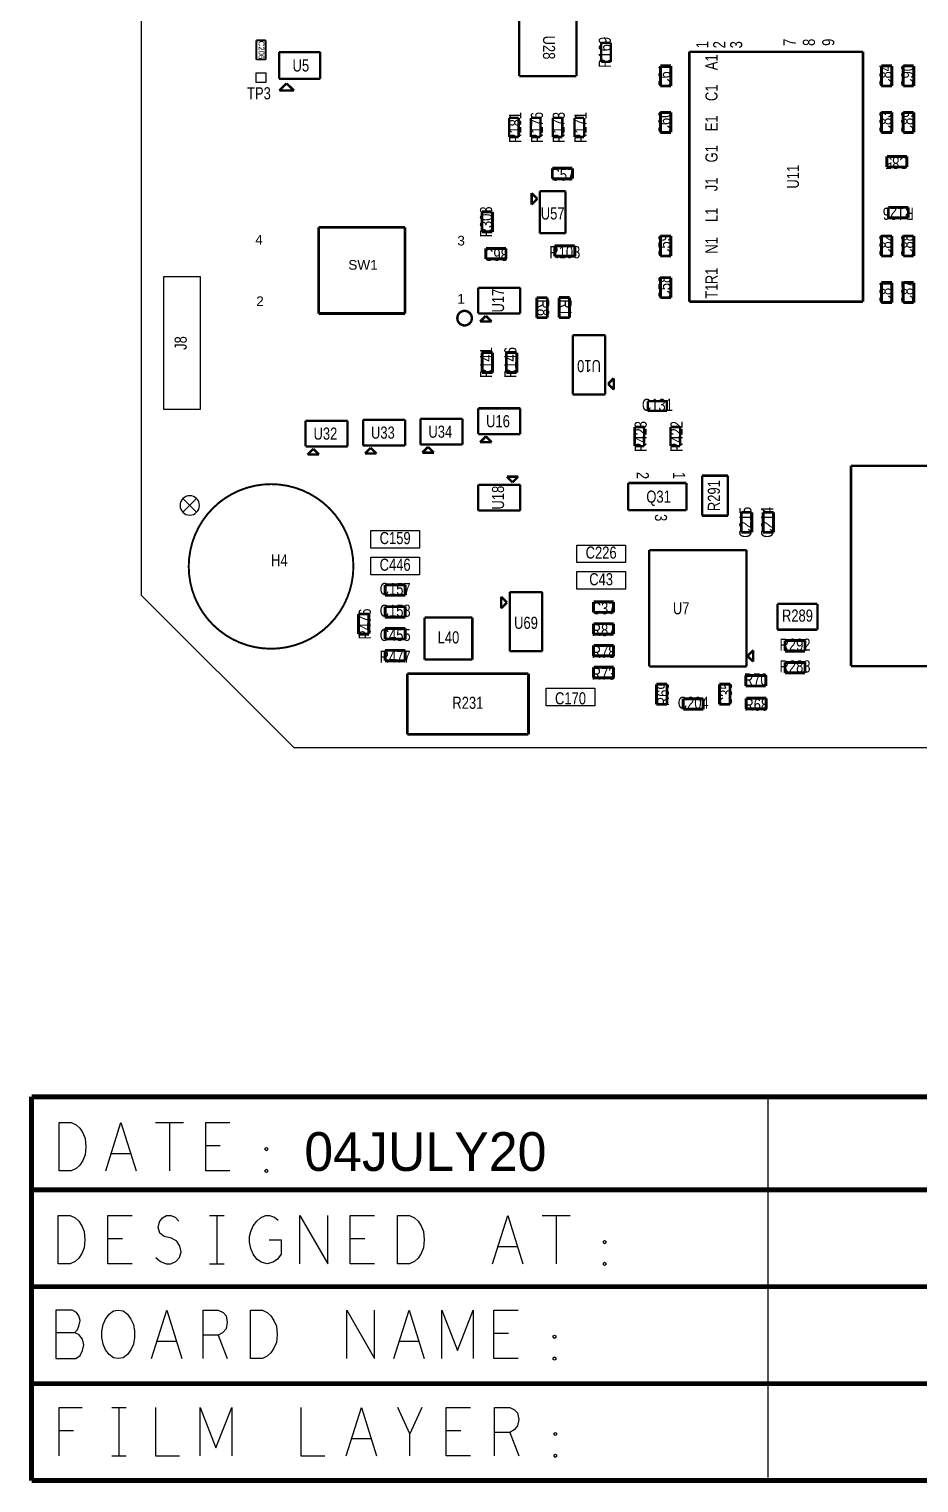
# Model space of a CAD drawing. Extents: x -6 to 122, y -39 to 112.
# Drawn here: x -5.9 to 40.8, y -38.5 to 37.7 of the extents above; entities that cross this region are included whole.
import ezdxf
from ezdxf.enums import TextEntityAlignment as Align

# ---------------------------------------------------------------- set-up
doc = ezdxf.new("R2010")
doc.units = 0
for name, color, linetype in [('BG_OUTLINE', 253, 'CONTINUOUS'), ('DF_OUTLINE_DATA', 2, 'CONTINUOUS'), ('PG_ASSEMBLY_TOP', 111, 'CONTINUOUS'), ('RD_ASSEMBLY_TOP', 142, 'CONTINUOUS')]:
    doc.layers.add(name, color=color, linetype=linetype)

msp = doc.modelspace()

# ---------------------------------------------------------------- linework, layer by layer
at = {"layer": 'BG_OUTLINE'}
for points in [[(0, 109.599984), (0, 7.999984)], [(0, 7.999984), (7.999984, 0)], [(7.999984, 0), (44.228537, 0)]]:
    msp.add_lwpolyline(points, dxfattribs=at)
at = {"layer": 'DF_OUTLINE_DATA', "const_width": 0.254}
for points in [[(-5.753506, -18.304053), (-5.753506, -38.420853)], [(121.906894, -18.304053), (-5.753506, -18.304053)], [(-5.753506, -23.180853), (121.906894, -23.180853)], [(-5.753506, -28.260853), (121.906894, -28.260853)], [(-5.753506, -33.340853), (121.906894, -33.340853)], [(-5.753506, -38.420853), (102.933094, -38.420853)]]:
    msp.add_lwpolyline(points, dxfattribs=at)
at = {"layer": 'DF_OUTLINE_DATA'}
for points in [[(32.829094, -18.410961), (32.829094, -38.263347)], [(-4.305706, -22.190253), (-4.305706, -19.650253)], [(-4.305706, -19.650253), (-3.670706, -19.650253)], [(-3.670706, -19.650253), (-3.416706, -19.777253)], [(-3.416706, -19.777253), (-3.226206, -19.946645)], [(-1.861007, -22.190253), (-1.067206, -19.650253)], [(-1.067206, -19.650253), (-0.273507, -22.190253)], [(0.742493, -19.650253), (2.202993, -19.650253)], [(1.472794, -19.650253), (1.472794, -22.190253)], [(3.377794, -22.190253), (3.377794, -19.650253)], [(3.377794, -19.650253), (4.647794, -19.650253)], [(-3.226206, -19.946645), (-3.067507, -20.200645)], [(-3.067507, -20.200645), (-2.940507, -20.497038)], [(-2.940507, -20.497038), (-2.908706, -20.920253)], [(-2.908706, -20.920253), (-2.940507, -21.343645)], [(-0.559206, -21.301253), (-1.575206, -21.301253)], [(4.139794, -20.87786), (3.377794, -20.87786)], [(6.489294, -21.00486), (6.552794, -20.962645)], [(6.489294, -21.089645), (6.489294, -21.00486)], [(6.552794, -21.132038), (6.489294, -21.089645)], [(6.552794, -20.962645), (6.616294, -21.00486)], [(6.616294, -21.089645), (6.552794, -21.132038)], [(6.616294, -21.00486), (6.616294, -21.089645)], [(-3.416706, -22.063253), (-3.670706, -22.190253)], [(-3.226206, -21.894038), (-3.416706, -22.063253)], [(-3.067507, -21.63986), (-3.226206, -21.894038)], [(-2.940507, -21.343645), (-3.067507, -21.63986)], [(-3.670706, -22.190253), (-4.305706, -22.190253)], [(4.647794, -22.190253), (3.377794, -22.190253)], [(6.489294, -22.14786), (6.552794, -22.105645)], [(6.489294, -22.232645), (6.489294, -22.14786)], [(6.552794, -22.27486), (6.489294, -22.232645)], [(6.552794, -22.105645), (6.616294, -22.14786)], [(6.616294, -22.232645), (6.552794, -22.27486)], [(6.616294, -22.14786), (6.616294, -22.232645)], [(-4.356506, -27.067053), (-4.356506, -24.527053)], [(-4.356506, -24.527053), (-3.721506, -24.527053)], [(-3.721506, -24.527053), (-3.467506, -24.654053)], [(-3.467506, -24.654053), (-3.277006, -24.823445)], [(-3.277006, -24.823445), (-3.118307, -25.077445)], [(-3.118307, -25.077445), (-2.991307, -25.373838)], [(-1.753006, -27.067053), (-1.753006, -24.527053)], [(-1.753006, -24.527053), (-0.483006, -24.527053)], [(0.882193, -25.162053), (0.945693, -24.86566)], [(0.945693, -24.86566), (1.104494, -24.654053)], [(1.104494, -24.654053), (1.326693, -24.527053)], [(1.326693, -24.527053), (1.548994, -24.527053)], [(1.548994, -24.527053), (1.771193, -24.61166)], [(1.771193, -24.61166), (1.961693, -24.823445)], [(3.580994, -24.527053), (4.342994, -24.527053)], [(3.961994, -24.527053), (3.961994, -27.067053)], [(5.739994, -25.373838), (5.866994, -25.077445)], [(5.866994, -25.077445), (6.057494, -24.823445)], [(6.057494, -24.823445), (6.247994, -24.654053)], [(6.247994, -24.654053), (6.501994, -24.527053)], [(6.501994, -24.527053), (6.724193, -24.527053)], [(6.724193, -24.527053), (6.978193, -24.61166)], [(6.978193, -24.61166), (7.168693, -24.781053)], [(8.311693, -27.067053), (8.311693, -24.527053)], [(8.311693, -24.527053), (9.772193, -27.067053)], [(9.772193, -27.067053), (9.772193, -24.527053)], [(10.946994, -27.067053), (10.946994, -24.527053)], [(10.946994, -24.527053), (12.216994, -24.527053)], [(13.423494, -27.067053), (13.423494, -24.527053)], [(13.423494, -24.527053), (14.058494, -24.527053)], [(14.058494, -24.527053), (14.312494, -24.654053)], [(14.312494, -24.654053), (14.502994, -24.823445)], [(14.502994, -24.823445), (14.661693, -25.077445)], [(14.661693, -25.077445), (14.788693, -25.373838)], [(18.408193, -27.067053), (19.201994, -24.527053)], [(19.201994, -24.527053), (19.995693, -27.067053)], [(21.011693, -24.527053), (22.472193, -24.527053)], [(21.741994, -24.527053), (21.741994, -27.067053)], [(-2.991307, -25.373838), (-2.959506, -25.797053)], [(-2.959506, -25.797053), (-2.991307, -26.220445)], [(-0.991006, -25.75466), (-1.753006, -25.75466)], [(0.977494, -25.458445), (0.882193, -25.162053)], [(1.199693, -25.62766), (0.977494, -25.458445)], [(1.580693, -25.712445), (1.199693, -25.62766)], [(1.866494, -25.88166), (1.580693, -25.712445)], [(2.025193, -26.135838), (1.866494, -25.88166)], [(5.676494, -25.62766), (5.739994, -25.373838)], [(5.676494, -25.924053), (5.676494, -25.62766)], [(6.692494, -25.797053), (7.327494, -25.797053)], [(7.327494, -25.797053), (7.327494, -26.559053)], [(11.708994, -25.75466), (10.946994, -25.75466)], [(14.788693, -25.373838), (14.820494, -25.797053)], [(14.820494, -25.797053), (14.788693, -26.220445)], [(24.218494, -25.88166), (24.281994, -25.839445)], [(24.218494, -25.966445), (24.218494, -25.88166)], [(24.281994, -25.839445), (24.345494, -25.88166)], [(24.345494, -25.88166), (24.345494, -25.966445)], [(-3.118307, -26.51666), (-3.277006, -26.770838)], [(-2.991307, -26.220445), (-3.118307, -26.51666)], [(1.993494, -26.728445), (2.088693, -26.432053)], [(2.088693, -26.432053), (2.025193, -26.135838)], [(5.739994, -26.26266), (5.676494, -25.924053)], [(5.866994, -26.559053), (5.739994, -26.26266)], [(6.057494, -26.813053), (5.866994, -26.559053)], [(7.327494, -26.559053), (7.136994, -26.813053)], [(14.661693, -26.51666), (14.502994, -26.770838)], [(14.788693, -26.220445), (14.661693, -26.51666)], [(19.709994, -26.178053), (18.693994, -26.178053)], [(24.281994, -26.008838), (24.218494, -25.966445)], [(24.345494, -25.966445), (24.281994, -26.008838)], [(-3.721506, -27.067053), (-4.356506, -27.067053)], [(-3.467506, -26.940053), (-3.721506, -27.067053)], [(-3.277006, -26.770838), (-3.467506, -26.940053)], [(-0.483006, -27.067053), (-1.753006, -27.067053)], [(0.755193, -26.728445), (1.009193, -26.940053)], [(1.009193, -26.940053), (1.294994, -27.067053)], [(1.294994, -27.067053), (1.548994, -27.067053)], [(1.548994, -27.067053), (1.802994, -26.940053)], [(1.802994, -26.940053), (1.993494, -26.728445)], [(3.580994, -27.067053), (4.342994, -27.067053)], [(6.279693, -26.982445), (6.057494, -26.813053)], [(6.597193, -27.067053), (6.279693, -26.982445)], [(6.914693, -26.982445), (6.597193, -27.067053)], [(7.136994, -26.813053), (6.914693, -26.982445)], [(12.216994, -27.067053), (10.946994, -27.067053)], [(14.058494, -27.067053), (13.423494, -27.067053)], [(14.312494, -26.940053), (14.058494, -27.067053)], [(14.502994, -26.770838), (14.312494, -26.940053)], [(24.218494, -27.02466), (24.281994, -26.982445)], [(24.218494, -27.109445), (24.218494, -27.02466)], [(24.281994, -27.15166), (24.218494, -27.109445)], [(24.281994, -26.982445), (24.345494, -27.02466)], [(24.345494, -27.109445), (24.281994, -27.15166)], [(24.345494, -27.02466), (24.345494, -27.109445)], [(-3.619906, -29.488638), (-4.477207, -29.488638)], [(-4.477207, -29.488638), (-4.477207, -32.028638)], [(-3.397707, -29.615638), (-3.619906, -29.488638)], [(-3.270707, -29.785158), (-3.397707, -29.615638)], [(-1.873707, -29.954245), (-1.683207, -29.700245)], [(-1.683207, -29.700245), (-1.460906, -29.531158)], [(-1.460906, -29.531158), (-1.206906, -29.488638)], [(-1.206906, -29.488638), (-0.952906, -29.531158)], [(-0.952906, -29.531158), (-0.730707, -29.700245)], [(-0.730707, -29.700245), (-0.540207, -29.954245)], [(0.539293, -32.028638), (1.333094, -29.488638)], [(1.333094, -29.488638), (2.126793, -32.028638)], [(3.238094, -32.028638), (3.238094, -29.488638)], [(3.238094, -29.488638), (4.031793, -29.488638)], [(4.031793, -29.488638), (4.285793, -29.615638)], [(4.285793, -29.615638), (4.444594, -29.785158)], [(5.714594, -32.028638), (5.714594, -29.488638)], [(5.714594, -29.488638), (6.349594, -29.488638)], [(6.349594, -29.488638), (6.603594, -29.615638)], [(6.603594, -29.615638), (6.794094, -29.785158)], [(10.762793, -32.028638), (10.762793, -29.488638)], [(10.762793, -29.488638), (12.223293, -32.028638)], [(12.223293, -32.028638), (12.223293, -29.488638)], [(13.239293, -32.028638), (14.033094, -29.488638)], [(14.033094, -29.488638), (14.826793, -32.028638)], [(15.747594, -32.028638), (15.747594, -29.488638)], [(15.747594, -29.488638), (16.573094, -31.605245)], [(16.573094, -31.605245), (17.398594, -29.488638)], [(17.398594, -29.488638), (17.398594, -32.028638)], [(18.478094, -32.028638), (18.478094, -29.488638)], [(18.478094, -29.488638), (19.748094, -29.488638)], [(-3.365906, -30.547158), (-3.270707, -30.33555)], [(-3.207207, -30.039158), (-3.270707, -29.785158)], [(-3.270707, -30.33555), (-3.207207, -30.039158)], [(-2.064207, -30.589245), (-2.000707, -30.250638)], [(-2.000707, -30.250638), (-1.873707, -29.954245)], [(-0.540207, -29.954245), (-0.413207, -30.250638)], [(-0.413207, -30.250638), (-0.349707, -30.589245)], [(4.444594, -30.462245), (4.254094, -30.674158)], [(4.444594, -29.785158), (4.508094, -30.123638)], [(4.508094, -30.123638), (4.444594, -30.462245)], [(6.794094, -29.785158), (6.952793, -30.039158)], [(6.952793, -30.039158), (7.079793, -30.33555)], [(7.079793, -30.33555), (7.111594, -30.758638)], [(-3.492906, -30.674158), (-4.477207, -30.674158)], [(-3.492906, -30.674158), (-3.365906, -30.547158)], [(-3.270707, -30.758638), (-3.492906, -30.674158)], [(-3.080207, -31.012638), (-3.270707, -30.758638)], [(-3.016707, -31.309158), (-3.080207, -31.012638)], [(-2.064207, -30.928158), (-2.064207, -30.589245)], [(-2.000707, -31.266638), (-2.064207, -30.928158)], [(-0.349707, -30.928158), (-0.413207, -31.266638)], [(-0.349707, -30.589245), (-0.349707, -30.928158)], [(1.841094, -31.139638), (0.825094, -31.139638)], [(4.031793, -30.801158), (3.238094, -30.801158)], [(4.254094, -30.674158), (4.031793, -30.801158)], [(4.031793, -30.801158), (4.508094, -32.028638)], [(7.079793, -31.182158), (6.952793, -31.478245)], [(7.111594, -30.758638), (7.079793, -31.182158)], [(14.541094, -31.139638), (13.525094, -31.139638)], [(19.240094, -30.716245), (18.478094, -30.716245)], [(21.589594, -30.843245), (21.653094, -30.801158)], [(21.589594, -30.928158), (21.589594, -30.843245)], [(21.653094, -30.97055), (21.589594, -30.928158)], [(21.653094, -30.801158), (21.716594, -30.843245)], [(21.716594, -30.928158), (21.653094, -30.97055)], [(21.716594, -30.843245), (21.716594, -30.928158)], [(-3.429406, -32.028638), (-3.207207, -31.859245)], [(-3.207207, -31.859245), (-3.080207, -31.605245)], [(-3.080207, -31.605245), (-3.016707, -31.309158)], [(-1.873707, -31.563158), (-2.000707, -31.266638)], [(-1.683207, -31.817158), (-1.873707, -31.563158)], [(-1.460906, -31.986245), (-1.683207, -31.817158)], [(-1.206906, -32.028638), (-1.460906, -31.986245)], [(-0.952906, -31.986245), (-1.206906, -32.028638)], [(-0.730707, -31.817158), (-0.952906, -31.986245)], [(-0.540207, -31.563158), (-0.730707, -31.817158)], [(-0.413207, -31.266638), (-0.540207, -31.563158)], [(6.603594, -31.901638), (6.349594, -32.028638)], [(6.794094, -31.73255), (6.603594, -31.901638)], [(6.952793, -31.478245), (6.794094, -31.73255)], [(21.589594, -31.986245), (21.653094, -31.944158)], [(21.589594, -32.071158), (21.589594, -31.986245)], [(21.653094, -31.944158), (21.716594, -31.986245)], [(21.716594, -31.986245), (21.716594, -32.071158)], [(-4.477207, -32.028638), (-3.429406, -32.028638)], [(6.349594, -32.028638), (5.714594, -32.028638)], [(19.748094, -32.028638), (18.478094, -32.028638)], [(21.653094, -32.113245), (21.589594, -32.071158)], [(21.716594, -32.071158), (21.653094, -32.113245)], [(-4.312107, -37.125453), (-4.312107, -34.585453)], [(-4.312107, -34.585453), (-3.105607, -34.585453)], [(-1.549806, -34.585453), (-0.787806, -34.585453)], [(-1.168806, -34.585453), (-1.168806, -37.125453)], [(0.736194, -34.585453), (0.736194, -37.125453)], [(3.085694, -37.125453), (3.085694, -34.585453)], [(3.085694, -34.585453), (3.911194, -36.70206)], [(3.911194, -36.70206), (4.736694, -34.585453)], [(4.736694, -34.585453), (4.736694, -37.125453)], [(8.356194, -34.585453), (8.356194, -37.125453)], [(10.737393, -37.125453), (11.531194, -34.585453)], [(11.531194, -34.585453), (12.324893, -37.125453)], [(14.071194, -35.982453), (13.436194, -34.585453)], [(14.706194, -34.585453), (14.071194, -35.982453)], [(15.976194, -37.125453), (15.976194, -34.585453)], [(15.976194, -34.585453), (17.246194, -34.585453)], [(18.516194, -37.125453), (18.516194, -34.585453)], [(18.516194, -34.585453), (19.309893, -34.585453)], [(19.309893, -34.585453), (19.563893, -34.712453)], [(19.563893, -34.712453), (19.722694, -34.881845)], [(19.722694, -34.881845), (19.786194, -35.220453)], [(-3.550107, -35.81306), (-4.312107, -35.81306)], [(16.738194, -35.81306), (15.976194, -35.81306)], [(19.532194, -35.770845), (19.309893, -35.897845)], [(19.722694, -35.55906), (19.532194, -35.770845)], [(19.786194, -35.220453), (19.722694, -35.55906)], [(12.039194, -36.236453), (11.023194, -36.236453)], [(14.071194, -37.125453), (14.071194, -35.982453)], [(19.309893, -35.897845), (18.516194, -35.897845)], [(19.309893, -35.897845), (19.786194, -37.125453)], [(21.627694, -35.94006), (21.691194, -35.897845)], [(21.627694, -36.024845), (21.627694, -35.94006)], [(21.691194, -36.067238), (21.627694, -36.024845)], [(21.691194, -35.897845), (21.754694, -35.94006)], [(21.754694, -36.024845), (21.691194, -36.067238)], [(21.754694, -35.94006), (21.754694, -36.024845)], [(-1.549806, -37.125453), (-0.787806, -37.125453)], [(0.736194, -37.125453), (2.006194, -37.125453)], [(8.356194, -37.125453), (9.626194, -37.125453)], [(17.246194, -37.125453), (15.976194, -37.125453)], [(21.627694, -37.08306), (21.691194, -37.040845)], [(21.627694, -37.167845), (21.627694, -37.08306)], [(21.691194, -37.21006), (21.627694, -37.167845)], [(21.691194, -37.040845), (21.754694, -37.08306)], [(21.754694, -37.167845), (21.691194, -37.21006)], [(21.754694, -37.08306), (21.754694, -37.167845)]]:
    msp.add_lwpolyline(points, dxfattribs=at)
at = {"layer": 'PG_ASSEMBLY_TOP'}
for points, const_width in [([(19.804101, 38.206451), (19.804101, 35.206153)], 0.127), ([(22.804095, 35.206153), (22.804095, 38.206451)], 0.127), ([(6.023889, 37.075897), (6.023889, 36.076103)], 0.1016), ([(6.523711, 37.075897), (6.023889, 37.075897)], 0.1016), ([(6.523711, 36.076103), (6.523711, 37.075897)], 0.1016), ([(24.602008, 36.952149), (24.102187, 36.952149)], 0.127), ([(24.102187, 36.952149), (24.102187, 35.952354)], 0.127), ([(24.602008, 35.952354), (24.602008, 36.952149)], 0.127), ([(6.023889, 36.076103), (6.523711, 36.076103)], 0.1016), ([(9.374353, 36.466399), (7.224268, 36.466399)], 0.127), ([(7.224268, 36.466399), (7.224268, 35.0663)], 0.127), ([(9.374353, 35.0663), (9.374353, 36.466399)], 0.127), ([(24.102187, 35.952354), (24.602008, 35.952354)], 0.127), ([(37.820625, 36.481512), (28.720847, 36.481512)], 0.127), ([(28.720847, 36.481512), (28.720847, 23.381716)], 0.127), ([(37.820625, 23.381716), (37.820625, 36.481512)], 0.127), ([(7.224268, 35.0663), (9.374353, 35.0663)], 0.127), ([(19.804101, 35.206153), (22.804095, 35.206153)], 0.127), ([(27.754656, 35.739807), (27.204441, 35.739807)], 0.1524), ([(27.204441, 35.739807), (27.204441, 34.689821)], 0.1524), ([(27.754656, 34.689821), (27.754656, 35.739807)], 0.1524), ([(39.337056, 35.739807), (38.786841, 35.739807)], 0.1524), ([(38.786841, 35.739807), (38.786841, 34.689821)], 0.1524), ([(39.337056, 34.689821), (39.337056, 35.739807)], 0.1524), ([(40.480056, 35.739807), (39.929841, 35.739807)], 0.1524), ([(39.929841, 35.739807), (39.929841, 34.689821)], 0.1524), ([(40.480056, 34.689821), (40.480056, 35.739807)], 0.1524), ([(7.613548, 34.829801), (7.232548, 34.448801)], 0.127), ([(7.232548, 34.448801), (7.994548, 34.448801)], 0.127), ([(7.994548, 34.448801), (7.613548, 34.829801)], 0.127), ([(27.204441, 34.689821), (27.754656, 34.689821)], 0.1524), ([(38.786841, 34.689821), (39.337056, 34.689821)], 0.1524), ([(39.929841, 34.689821), (40.480056, 34.689821)], 0.1524), ([(19.276187, 33.015149), (19.276187, 32.015354)], 0.127), ([(19.776008, 33.015149), (19.276187, 33.015149)], 0.127), ([(19.776008, 32.015354), (19.776008, 33.015149)], 0.127), ([(20.918932, 33.015149), (20.419136, 33.015149)], 0.127), ([(20.419136, 33.015149), (20.419136, 32.015354)], 0.127), ([(20.918932, 32.015354), (20.918932, 33.015149)], 0.127), ([(21.562136, 33.015149), (21.562136, 32.015354)], 0.127), ([(22.061932, 33.015149), (21.562136, 33.015149)], 0.127), ([(22.061932, 32.015354), (22.061932, 33.015149)], 0.127), ([(22.705187, 33.015149), (22.705187, 32.015354)], 0.127), ([(23.205008, 33.015149), (22.705187, 33.015149)], 0.127), ([(23.205008, 32.015354), (23.205008, 33.015149)], 0.127), ([(27.754656, 33.301407), (27.204441, 33.301407)], 0.1524), ([(27.204441, 33.301407), (27.204441, 32.251421)], 0.1524), ([(27.754656, 32.251421), (27.754656, 33.301407)], 0.1524), ([(38.786841, 33.301407), (38.786841, 32.251421)], 0.1524), ([(39.337056, 33.301407), (38.786841, 33.301407)], 0.1524), ([(39.337056, 32.251421), (39.337056, 33.301407)], 0.1524), ([(40.480056, 33.301407), (39.929841, 33.301407)], 0.1524), ([(39.929841, 33.301407), (39.929841, 32.251421)], 0.1524), ([(40.480056, 32.251421), (40.480056, 33.301407)], 0.1524), ([(19.276187, 32.015354), (19.776008, 32.015354)], 0.127), ([(20.419136, 32.015354), (20.918932, 32.015354)], 0.127), ([(21.562136, 32.015354), (22.061932, 32.015354)], 0.127), ([(22.705187, 32.015354), (23.205008, 32.015354)], 0.127), ([(27.204441, 32.251421), (27.754656, 32.251421)], 0.1524), ([(38.786841, 32.251421), (39.337056, 32.251421)], 0.1524), ([(39.929841, 32.251421), (40.480056, 32.251421)], 0.1524), ([(40.120341, 30.994121), (39.070356, 30.994121)], 0.1524), ([(39.070356, 30.994121), (39.070356, 30.443907)], 0.1524), ([(39.070356, 30.443907), (40.120341, 30.443907)], 0.1524), ([(40.120341, 30.443907), (40.120341, 30.994121)], 0.1524), ([(22.59109, 30.377359), (21.541105, 30.377359)], 0.1524), ([(21.541105, 30.377359), (21.541105, 29.827144)], 0.1524), ([(21.541105, 29.827144), (22.59109, 29.827144)], 0.1524), ([(22.59109, 29.827144), (22.59109, 30.377359)], 0.1524), ([(20.757693, 28.770301), (20.457795, 29.0703)], 0.127), ([(20.457795, 29.0703), (20.457795, 28.470301)], 0.127), ([(22.232976, 29.1703), (20.882991, 29.1703)], 0.127), ([(20.882991, 29.1703), (20.882991, 26.970406)], 0.127), ([(22.232976, 26.970406), (22.232976, 29.1703)], 0.127), ([(20.457795, 28.470301), (20.757693, 28.770301)], 0.127), ([(40.196541, 28.327121), (39.146556, 28.327121)], 0.1524), ([(39.146556, 28.327121), (39.146556, 27.776907)], 0.1524), ([(40.196541, 27.776907), (40.196541, 28.327121)], 0.1524), ([(18.404205, 28.087244), (17.85399, 28.087244)], 0.1524), ([(17.85399, 28.087244), (17.85399, 27.037259)], 0.1524), ([(18.404205, 27.037259), (18.404205, 28.087244)], 0.1524), ([(39.146556, 27.776907), (40.196541, 27.776907)], 0.1524), ([(13.8176, 27.2796), (9.2964, 27.2796)], 0.1524), ([(9.2964, 27.2796), (9.2964, 22.7584)], 0.1524), ([(13.8176, 22.7584), (13.8176, 27.2796)], 0.1524), ([(17.85399, 27.037259), (18.404205, 27.037259)], 0.1524), ([(20.882991, 26.970406), (22.232976, 26.970406)], 0.127), ([(27.754656, 26.824407), (27.204441, 26.824407)], 0.1524), ([(27.204441, 26.824407), (27.204441, 25.774421)], 0.1524), ([(27.754656, 25.774421), (27.754656, 26.824407)], 0.1524), ([(39.337056, 26.824407), (38.786841, 26.824407)], 0.1524), ([(38.786841, 26.824407), (38.786841, 25.774421)], 0.1524), ([(39.337056, 25.774421), (39.337056, 26.824407)], 0.1524), ([(40.480056, 26.824407), (39.929841, 26.824407)], 0.1524), ([(39.929841, 26.824407), (39.929841, 25.774421)], 0.1524), ([(40.480056, 25.774421), (40.480056, 26.824407)], 0.1524), ([(19.111239, 26.173201), (18.061254, 26.173201)], 0.1524), ([(18.061254, 26.173201), (18.061254, 25.622987)], 0.1524), ([(19.111239, 25.622987), (19.111239, 26.173201)], 0.1524), ([(22.71809, 26.313359), (21.668105, 26.313359)], 0.1524), ([(21.668105, 26.313359), (21.668105, 25.763144)], 0.1524), ([(22.71809, 25.763144), (22.71809, 26.313359)], 0.1524), ([(18.061254, 25.622987), (19.111239, 25.622987)], 0.1524), ([(21.668105, 25.763144), (22.71809, 25.763144)], 0.1524), ([(27.204441, 25.774421), (27.754656, 25.774421)], 0.1524), ([(38.786841, 25.774421), (39.337056, 25.774421)], 0.1524), ([(39.929841, 25.774421), (40.480056, 25.774421)], 0.1524), ([(27.204441, 24.640007), (27.204441, 23.590021)], 0.1524), ([(27.754656, 24.640007), (27.204441, 24.640007)], 0.1524), ([(27.754656, 23.590021), (27.754656, 24.640007)], 0.1524), ([(38.786841, 24.386007), (38.786841, 23.336021)], 0.1524), ([(39.337056, 24.386007), (38.786841, 24.386007)], 0.1524), ([(39.337056, 23.336021), (39.337056, 24.386007)], 0.1524), ([(39.929841, 24.386007), (39.929841, 23.336021)], 0.1524), ([(40.480056, 24.386007), (39.929841, 24.386007)], 0.1524), ([(40.480056, 23.336021), (40.480056, 24.386007)], 0.1524), ([(19.856247, 24.112195), (17.65615, 24.112195)], 0.127), ([(17.65615, 24.112195), (17.65615, 22.76221)], 0.127), ([(19.856247, 22.76221), (19.856247, 24.112195)], 0.127), ([(21.277199, 23.591444), (20.726984, 23.591444)], 0.1524), ([(20.726984, 23.591444), (20.726984, 22.541459)], 0.1524), ([(21.277199, 22.541459), (21.277199, 23.591444)], 0.1524), ([(21.895384, 23.593933), (21.895384, 22.543948)], 0.1524), ([(22.445599, 23.593933), (21.895384, 23.593933)], 0.1524), ([(22.445599, 22.543948), (22.445599, 23.593933)], 0.1524), ([(27.204441, 23.590021), (27.754656, 23.590021)], 0.1524), ([(28.720847, 23.381716), (37.820625, 23.381716)], 0.127), ([(38.786841, 23.336021), (39.337056, 23.336021)], 0.1524), ([(39.929841, 23.336021), (40.480056, 23.336021)], 0.1524), ([(9.2964, 22.7584), (13.8176, 22.7584)], 0.1524), ([(17.65615, 22.76221), (19.856247, 22.76221)], 0.127), ([(18.056149, 22.637191), (17.756251, 22.337293)], 0.127), ([(17.756251, 22.337293), (18.356148, 22.337293)], 0.127), ([(18.356148, 22.337293), (18.056149, 22.637191)], 0.127), ([(20.726984, 22.541459), (21.277199, 22.541459)], 0.1524), ([(21.895384, 22.543948), (22.445599, 22.543948)], 0.1524), ([(24.313236, 21.619159), (22.613239, 21.619159)], 0.127), ([(22.613239, 21.619159), (22.613239, 18.519343)], 0.127), ([(24.313236, 18.519343), (24.313236, 21.619159)], 0.127), ([(17.857724, 20.7137), (17.857724, 19.663715)], 0.1524), ([(18.407939, 20.7137), (17.857724, 20.7137)], 0.1524), ([(18.407939, 19.663715), (18.407939, 20.7137)], 0.1524), ([(19.127724, 20.7137), (19.127724, 19.663715)], 0.1524), ([(19.677939, 20.7137), (19.127724, 20.7137)], 0.1524), ([(19.677939, 19.663715), (19.677939, 20.7137)], 0.1524), ([(17.857724, 19.663715), (18.407939, 19.663715)], 0.1524), ([(19.127724, 19.663715), (19.677939, 19.663715)], 0.1524), ([(24.763349, 19.369253), (24.46335, 19.069253)], 0.127), ([(24.46335, 19.069253), (24.763349, 18.769355)], 0.127), ([(24.763349, 18.769355), (24.763349, 19.369253)], 0.127), ([(22.613239, 18.519343), (24.313236, 18.519343)], 0.127), ([(19.856247, 17.789703), (17.65615, 17.789703)], 0.127), ([(17.65615, 17.789703), (17.65615, 16.439591)], 0.127), ([(19.856247, 16.439591), (19.856247, 17.789703)], 0.127), ([(27.544598, 18.160238), (26.5446, 18.160238)], 0.127), ([(26.5446, 18.160238), (26.5446, 17.660341)], 0.127), ([(26.5446, 17.660341), (27.544598, 17.660341)], 0.127), ([(27.544598, 17.660341), (27.544598, 18.160238)], 0.127), ([(10.811002, 17.139691), (8.611108, 17.139691)], 0.127), ([(8.611108, 17.139691), (8.611108, 15.789681)], 0.127), ([(10.811002, 15.789681), (10.811002, 17.139691)], 0.127), ([(13.823112, 17.190491), (11.623319, 17.190491)], 0.127), ([(11.623319, 17.190491), (11.623319, 15.840481)], 0.127), ([(13.823112, 15.840481), (13.823112, 17.190491)], 0.127), ([(16.830802, 17.241291), (14.630908, 17.241291)], 0.127), ([(14.630908, 17.241291), (14.630908, 15.891281)], 0.127), ([(16.830802, 15.891281), (16.830802, 17.241291)], 0.127), ([(25.854762, 16.810025), (25.854762, 15.810027)], 0.127), ([(26.354659, 16.810025), (25.854762, 16.810025)], 0.127), ([(26.354659, 15.810027), (26.354659, 16.810025)], 0.127), ([(27.734362, 16.810025), (27.734362, 15.810027)], 0.127), ([(28.234259, 16.810025), (27.734362, 16.810025)], 0.127), ([(28.234259, 15.810027), (28.234259, 16.810025)], 0.127), ([(17.65615, 16.439591), (19.856247, 16.439591)], 0.127), ([(18.056149, 16.314699), (17.756251, 16.0147)], 0.127), ([(17.756251, 16.0147), (18.356148, 16.0147)], 0.127), ([(18.356148, 16.0147), (18.056149, 16.314699)], 0.127), ([(8.611108, 15.789681), (10.811002, 15.789681)], 0.127), ([(9.011107, 15.664688), (8.710905, 15.364689)], 0.127), ([(8.710905, 15.364689), (9.311107, 15.364689)], 0.127), ([(9.311107, 15.364689), (9.011107, 15.664688)], 0.127), ([(11.623319, 15.840481), (13.823112, 15.840481)], 0.127), ([(12.023319, 15.715488), (11.723319, 15.415489)], 0.127), ([(11.723319, 15.415489), (12.323318, 15.415489)], 0.127), ([(12.323318, 15.415489), (12.023319, 15.715488)], 0.127), ([(14.630908, 15.891281), (16.830802, 15.891281)], 0.127), ([(15.030907, 15.766288), (14.730705, 15.466289)], 0.127), ([(14.730705, 15.466289), (15.330907, 15.466289)], 0.127), ([(15.330907, 15.466289), (15.030907, 15.766288)], 0.127), ([(25.854762, 15.810027), (26.354659, 15.810027)], 0.127), ([(27.734362, 15.810027), (28.234259, 15.810027)], 0.127), ([(48.594086, 14.778203), (37.194084, 14.778203)], 0.127), ([(37.194084, 14.778203), (37.194084, 4.2783)], 0.127), ([(17.65615, 13.782294), (17.65615, 12.432309)], 0.127), ([(19.856247, 13.782294), (17.65615, 13.782294)], 0.127), ([(19.756247, 14.207211), (19.156248, 14.207211)], 0.127), ([(19.156248, 14.207211), (19.456248, 13.907287)], 0.127), ([(19.456248, 13.907287), (19.756247, 14.207211)], 0.127), ([(19.856247, 12.432309), (19.856247, 13.782294)], 0.127), ([(28.568498, 13.872896), (25.520498, 13.872896)], 0.127), ([(25.520498, 13.872896), (25.520498, 12.450496)], 0.127), ([(28.568498, 12.450496), (28.568498, 13.872896)], 0.127), ([(29.392194, 14.261262), (29.392194, 12.161444)], 0.127), ([(30.742204, 14.261262), (29.392194, 14.261262)], 0.127), ([(30.742204, 12.161444), (30.742204, 14.261262)], 0.127), ([(17.65615, 12.432309), (19.856247, 12.432309)], 0.127), ([(25.520498, 12.450496), (28.568498, 12.450496)], 0.127), ([(29.392194, 12.161444), (30.742204, 12.161444)], 0.127), ([(31.44299, 12.339244), (31.44299, 11.289259)], 0.1524), ([(31.993205, 12.339244), (31.44299, 12.339244)], 0.1524), ([(31.993205, 11.289259), (31.993205, 12.339244)], 0.1524), ([(32.58599, 12.339244), (32.58599, 11.289259)], 0.1524), ([(33.136205, 12.339244), (32.58599, 12.339244)], 0.1524), ([(33.136205, 11.289259), (33.136205, 12.339244)], 0.1524), ([(31.44299, 11.289259), (31.993205, 11.289259)], 0.1524), ([(32.58599, 11.289259), (33.136205, 11.289259)], 0.1524), ([(26.618692, 10.359644), (26.618692, 4.259529)], 0.127), ([(31.718682, 10.359644), (26.618692, 10.359644)], 0.127), ([(31.718682, 4.259529), (31.718682, 10.359644)], 0.127), ([(13.82809, 8.533359), (12.778105, 8.533359)], 0.1524), ([(12.778105, 8.533359), (12.778105, 7.983144)], 0.1524), ([(13.82809, 7.983144), (13.82809, 8.533359)], 0.1524), ([(12.778105, 7.983144), (13.82809, 7.983144)], 0.1524), ([(19.1611, 7.607249), (18.8611, 7.907249)], 0.127), ([(18.8611, 7.907249), (18.8611, 7.30725)], 0.127), ([(18.8611, 7.30725), (19.1611, 7.607249)], 0.127), ([(19.311188, 8.157159), (19.311188, 5.057343)], 0.127), ([(21.011185, 8.157159), (19.311188, 8.157159)], 0.127), ([(21.011185, 5.057343), (21.011185, 8.157159)], 0.127), ([(24.75009, 7.644359), (23.700105, 7.644359)], 0.1524), ([(23.700105, 7.644359), (23.700105, 7.094144)], 0.1524), ([(24.75009, 7.094144), (24.75009, 7.644359)], 0.1524), ([(11.37699, 7.005244), (11.37699, 5.955259)], 0.1524), ([(11.927205, 7.005244), (11.37699, 7.005244)], 0.1524), ([(11.927205, 5.955259), (11.927205, 7.005244)], 0.1524), ([(13.82809, 7.390359), (12.778105, 7.390359)], 0.1524), ([(12.778105, 7.390359), (12.778105, 6.840144)], 0.1524), ([(12.778105, 6.840144), (13.82809, 6.840144)], 0.1524), ([(13.82809, 6.840144), (13.82809, 7.390359)], 0.1524), ([(17.346981, 6.818351), (14.847087, 6.818351)], 0.127), ([(14.847087, 6.818351), (14.847087, 4.618253)], 0.127), ([(17.346981, 4.618253), (17.346981, 6.818351)], 0.127), ([(23.700105, 7.094144), (24.75009, 7.094144)], 0.1524), ([(35.435134, 7.536155), (33.335341, 7.536155)], 0.127), ([(33.335341, 7.536155), (33.335341, 6.186043)], 0.127), ([(35.435134, 6.186043), (35.435134, 7.536155)], 0.127), ([(13.82809, 6.247359), (12.778105, 6.247359)], 0.1524), ([(12.778105, 6.247359), (12.778105, 5.697144)], 0.1524), ([(13.82809, 5.697144), (13.82809, 6.247359)], 0.1524), ([(24.75009, 6.501359), (23.700105, 6.501359)], 0.1524), ([(23.700105, 6.501359), (23.700105, 5.951144)], 0.1524), ([(24.75009, 5.951144), (24.75009, 6.501359)], 0.1524), ([(33.335341, 6.186043), (35.435134, 6.186043)], 0.127), ([(11.37699, 5.955259), (11.927205, 5.955259)], 0.1524), ([(12.778105, 5.697144), (13.82809, 5.697144)], 0.1524), ([(23.700105, 5.951144), (24.75009, 5.951144)], 0.1524), ([(24.75009, 5.358359), (23.700105, 5.358359)], 0.1524), ([(23.700105, 5.358359), (23.700105, 4.808144)], 0.1524), ([(24.75009, 4.808144), (24.75009, 5.358359)], 0.1524), ([(34.78309, 5.612359), (33.733105, 5.612359)], 0.1524), ([(33.733105, 5.612359), (33.733105, 5.062144)], 0.1524), ([(34.78309, 5.062144), (34.78309, 5.612359)], 0.1524), ([(13.82809, 5.104359), (12.778105, 5.104359)], 0.1524), ([(12.778105, 5.104359), (12.778105, 4.554144)], 0.1524), ([(12.778105, 4.554144), (13.82809, 4.554144)], 0.1524), ([(13.82809, 4.554144), (13.82809, 5.104359)], 0.1524), ([(14.847087, 4.618253), (17.346981, 4.618253)], 0.127), ([(19.311188, 5.057343), (21.011185, 5.057343)], 0.127), ([(23.700105, 4.808144), (24.75009, 4.808144)], 0.1524), ([(32.068694, 5.109642), (31.768796, 4.809744)], 0.127), ([(31.768796, 4.809744), (32.068694, 4.50944)], 0.127), ([(32.068694, 4.50944), (32.068694, 5.109642)], 0.127), ([(33.733105, 5.062144), (34.78309, 5.062144)], 0.1524), ([(20.288148, 3.879342), (13.938148, 3.879342)], 0.150089), ([(13.938148, 3.879342), (13.938148, 0.699237)], 0.150089), ([(20.288148, 0.699237), (20.288148, 3.879342)], 0.150089), ([(24.75009, 4.215359), (23.700105, 4.215359)], 0.1524), ([(23.700105, 4.215359), (23.700105, 3.665144)], 0.1524), ([(24.75009, 3.665144), (24.75009, 4.215359)], 0.1524), ([(26.618692, 4.259529), (31.718682, 4.259529)], 0.127), ([(32.72569, 3.783559), (31.675705, 3.783559)], 0.1524), ([(31.675705, 3.783559), (31.675705, 3.233344)], 0.1524), ([(32.72569, 3.233344), (32.72569, 3.783559)], 0.1524), ([(34.78309, 4.469359), (33.733105, 4.469359)], 0.1524), ([(33.733105, 4.469359), (33.733105, 3.919144)], 0.1524), ([(33.733105, 3.919144), (34.78309, 3.919144)], 0.1524), ([(34.78309, 3.919144), (34.78309, 4.469359)], 0.1524), ([(37.194084, 4.2783), (48.594086, 4.2783)], 0.127), ([(23.700105, 3.665144), (24.75009, 3.665144)], 0.1524), ([(26.99799, 3.322244), (26.99799, 2.272259)], 0.1524), ([(27.548205, 3.322244), (26.99799, 3.322244)], 0.1524), ([(27.548205, 2.272259), (27.548205, 3.322244)], 0.1524), ([(30.29999, 3.322244), (30.29999, 2.272259)], 0.1524), ([(30.850205, 3.322244), (30.29999, 3.322244)], 0.1524), ([(30.850205, 2.272259), (30.850205, 3.322244)], 0.1524), ([(31.675705, 3.233344), (32.72569, 3.233344)], 0.1524), ([(26.99799, 2.272259), (27.548205, 2.272259)], 0.1524), ([(29.44909, 2.564359), (28.399105, 2.564359)], 0.1524), ([(28.399105, 2.564359), (28.399105, 2.014144)], 0.1524), ([(29.44909, 2.014144), (29.44909, 2.564359)], 0.1524), ([(30.29999, 2.272259), (30.850205, 2.272259)], 0.1524), ([(32.75109, 2.589759), (31.701105, 2.589759)], 0.1524), ([(31.701105, 2.589759), (31.701105, 2.039544)], 0.1524), ([(32.75109, 2.039544), (32.75109, 2.589759)], 0.1524), ([(28.399105, 2.014144), (29.44909, 2.014144)], 0.1524), ([(31.701105, 2.039544), (32.75109, 2.039544)], 0.1524), ([(13.938148, 0.699237), (20.288148, 0.699237)], 0.150089)]:
    msp.add_lwpolyline(points, dxfattribs=dict(at, const_width=const_width))
for points in [[(6.521298, 35.385451), (6.521298, 34.877451), (6.013298, 34.877451), (6.013298, 35.385451)], [(1.174598, 24.704751), (3.079598, 24.704751), (3.079598, 17.719751), (1.174598, 17.719751)], [(14.573098, 11.385245), (14.573098, 10.465257), (12.033098, 10.465257), (12.033098, 11.385245)], [(14.573098, 9.988271), (14.573098, 9.068283), (12.033098, 9.068283), (12.033098, 9.988271)], [(25.368098, 10.62322), (25.368098, 9.703232), (22.828098, 9.703232), (22.828098, 10.62322)], [(25.368098, 9.226271), (25.368098, 8.306283), (22.828098, 8.306283), (22.828098, 9.226271)], [(21.22231, 2.189937), (21.22231, 3.109925), (23.76231, 3.109925), (23.76231, 2.189937)]]:
    msp.add_lwpolyline(points, close=True, dxfattribs=at)
for points, const_width in [([(17.3228, 22.5171, 1), (16.5608, 22.5171, 1), (17.3228, 22.5171)], 0.127), ([(11.114278, 9.499981, 1), (2.485746, 9.499981, 1), (11.114278, 9.499981)], 0.1016)]:
    msp.add_lwpolyline(points, format="xyb", dxfattribs=dict(at, const_width=const_width))
msp.add_lwpolyline([(3.048, 12.7, 1), (2.032, 12.7, 1), (3.048, 12.7)], format="xyb", dxfattribs=at)
for points in [[(2.180844, 12.340844), (2.899156, 13.059156)], [(2.180844, 13.059156), (2.899156, 12.340844)]]:
    msp.add_lwpolyline(points, dxfattribs=at)

# ---------------------------------------------------------------- texts
at = {"layer": 'DF_OUTLINE_DATA'}
msp.add_text('04JULY20', height=2.032, dxfattribs=at).set_placement((8.543265, -22.190913))
at = {"layer": 'PG_ASSEMBLY_TOP', "width": 0.8}
for s, p in [('1', (29.714749, 36.662614)), ('2', (30.603749, 36.662614)), ('3', (31.492749, 36.662614)), ('7', (34.286749, 36.789614)), ('8', (35.302749, 36.789614)), ('9', (36.318749, 36.789614))]:
    msp.add_text(s, height=0.635, rotation=90, dxfattribs=at).set_placement(p)
for s, rotation, p in [('A1', 90, (30.197857, 35.931602)), ('C1', 90, (30.197857, 34.331605)), ('E1', 90, (30.197857, 32.73171)), ('G1', 90, (30.197857, 31.13151)), ('J1', 90, (30.197857, 29.531615)), ('L1', 90, (30.197857, 27.931618)), ('N1', 90, (30.197857, 26.331723)), ('R1', 90, (30.197857, 24.731726)), ('T1', 90, (30.197857, 23.931626)), ('2', 270, (25.964998, 14.266596)), ('1', 270, (27.869998, 14.266596)), ('3', 270, (26.917498, 12.056796))]:
    msp.add_text(s, height=0.635, rotation=rotation, dxfattribs=at).set_placement(p, align=Align.CENTER)
at = {"layer": 'PG_ASSEMBLY_TOP', "width": 1.05}
for s, p in [('4', (5.969, 26.373658)), ('3', (16.5608, 26.3271)), ('2', (6.0198, 23.1521)), ('1', (16.5608, 23.2791))]:
    msp.add_text(s, height=0.508, dxfattribs=at).set_placement(p)
at = {"layer": 'RD_ASSEMBLY_TOP'}
msp.add_text('C206', height=0.299695, rotation=270, dxfattribs=at).set_placement((6.1468, 36.576), align=Align.CENTER)
at = {"layer": 'RD_ASSEMBLY_TOP', "width": 0.8}
for s, rotation, p in [('U28', 270, (21.050098, 36.706251)), ('R169', 90, (24.606098, 36.452277)), ('C61', 90, (27.733549, 35.214814)), ('C84', 90, (39.315949, 35.214814)), ('C90', 90, (40.458949, 35.214814)), ('R181', 90, (19.907098, 32.515226)), ('R176', 90, (21.050098, 32.515226)), ('R173', 90, (22.193098, 32.515226)), ('R171', 90, (23.336098, 32.515226)), ('C60', 90, (27.733549, 32.776414)), ('C83', 90, (39.315949, 32.776414)), ('C89', 90, (40.458949, 32.776414)), ('U11', 90, (34.464498, 29.931614)), ('C85', 180, (39.595349, 30.973014)), ('R303', 90, (18.383098, 27.562251)), ('R126', 180, (39.671549, 28.306014)), ('C59', 90, (27.733549, 26.299414)), ('C82', 90, (39.315949, 26.299414)), ('C88', 90, (40.458949, 26.299414)), ('C58', 90, (27.733549, 24.115014)), ('C81', 90, (39.315949, 23.861014)), ('C87', 90, (40.458949, 23.861014)), ('U17', 90, (19.010147, 23.43719)), ('R8', 270, (20.748092, 23.066451)), ('R1', 270, (21.916492, 23.06894)), ('J8', 90, (2.381098, 21.212251)), ('R141', 90, (18.386831, 20.188707)), ('R146', 90, (19.656831, 20.188707)), ('U10', 180, (23.463098, 20.323251)), ('R423', 90, (26.485698, 16.310026)), ('R422', 90, (28.365298, 16.310026)), ('R291', 90, (30.321098, 13.211251)), ('U18', 90, (19.0103, 13.107213)), ('C215', 90, (31.972098, 11.814251)), ('C214', 90, (33.115098, 11.814251)), ('R476', 90, (12.033098, 6.480251)), ('R69', 90, (27.654098, 2.797251)), ('C35', 90, (30.956098, 2.797251))]:
    msp.add_text(s, height=0.635, rotation=rotation, dxfattribs=at).set_placement(p, align=Align.CENTER)
for s, p in [('U5', (8.362798, 35.448951)), ('TP3', (6.165698, 33.988451)), ('C57', (22.066098, 29.721251)), ('U57', (21.558098, 27.689251)), ('C98', (18.586247, 25.517094)), ('R108', (22.193098, 25.657251)), ('C131', (27.044498, 17.656251)), ('U32', (9.647555, 16.147288)), ('U33', (12.659716, 16.198088)), ('U34', (15.667355, 16.248888)), ('U16', (18.692597, 16.797198)), ('Q31', (27.107998, 12.842951)), ('C159', (13.303098, 10.671251)), ('C446', (13.303098, 9.274277)), ('C226', (24.098098, 9.909251)), ('C43', (24.098098, 8.512251)), ('C157', (13.303098, 8.004251)), ('C37', (24.225098, 6.988251)), ('U7', (28.292374, 6.992036)), ('C158', (13.303098, 6.861251)), ('U69', (20.161098, 6.226251)), ('R289', (34.385072, 6.607251)), ('C455', (13.303098, 5.591251)), ('L40', (16.097098, 5.464251)), ('R87', (24.225098, 5.845251)), ('R78', (24.225098, 4.702251)), ('R292', (34.258098, 5.083251)), ('R477', (13.303098, 4.448251)), ('R288', (34.258098, 3.940251)), ('R73', (24.225098, 3.559251)), ('R70', (32.200698, 3.254451)), ('R231', (17.113098, 2.035251)), ('C170', (22.49231, 2.268906)), ('C204', (28.924098, 2.035251)), ('R68', (32.226098, 1.933651))]:
    msp.add_text(s, height=0.635, dxfattribs=at).set_placement(p, align=Align.CENTER)
at = {"layer": 'RD_ASSEMBLY_TOP'}
for s, height, width, p in [('SW1', 0.508, 1.05, (10.8458, 25.0571)), ('H4', 0.635, 0.8, (6.800012, 9.499981))]:
    msp.add_text(s, height=height, dxfattribs=dict(at, width=width)).set_placement(p)

doc.saveas('drawing.dxf')
